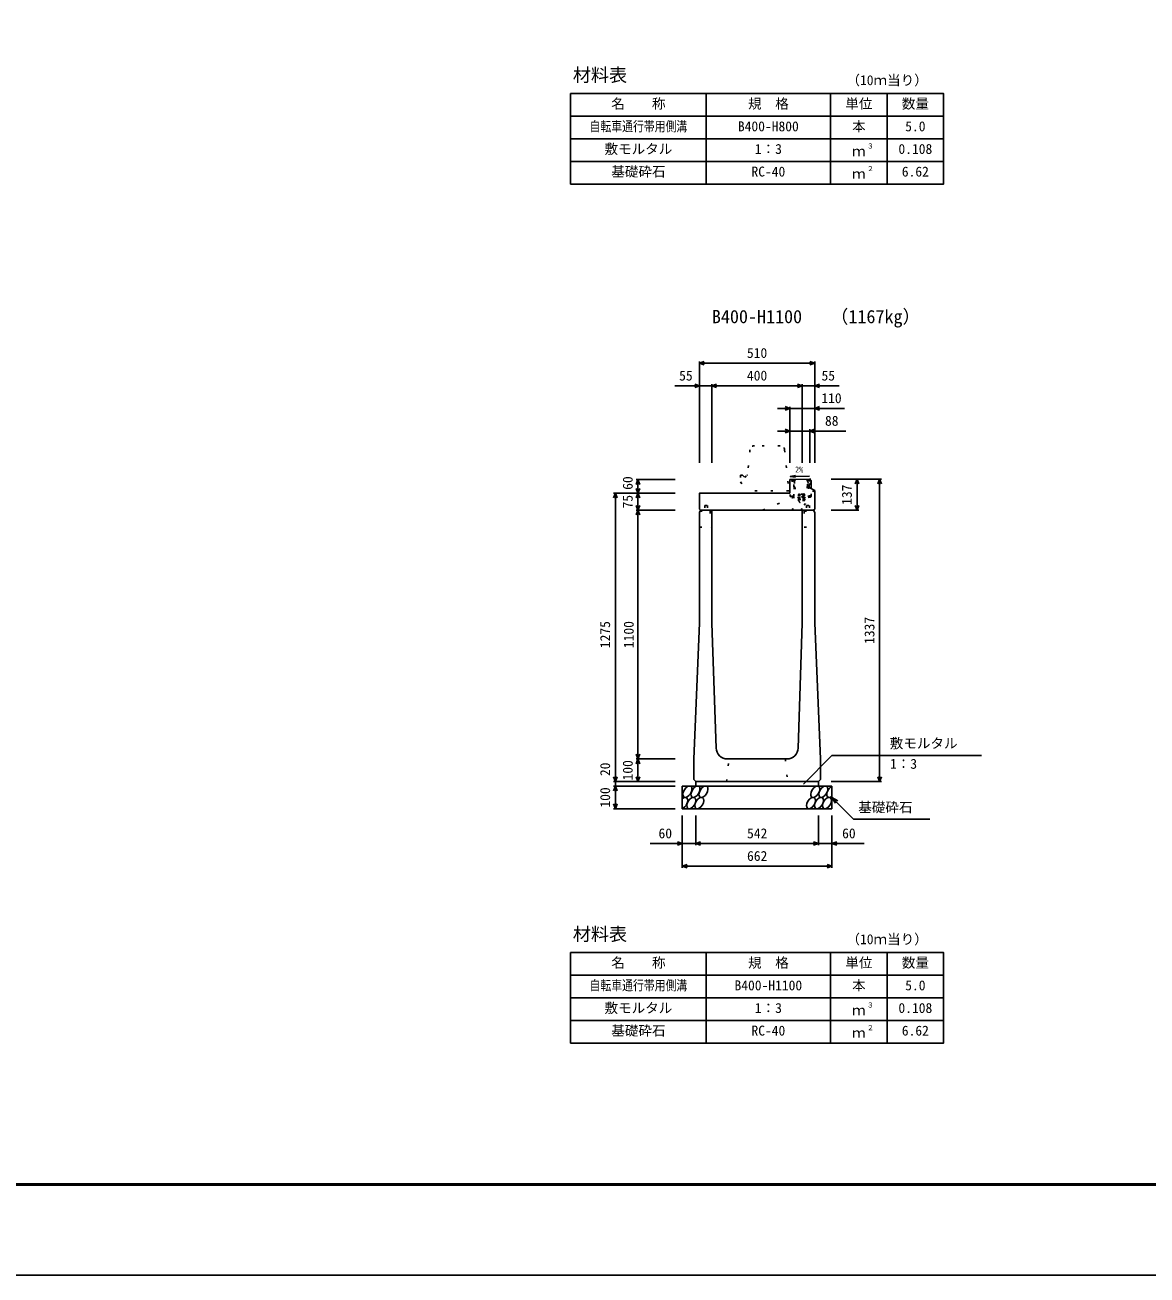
# Model space of a CAD drawing. Units: millimetres, scale not verified. Extents: x -12600 to 12600, y -5940 to 5940.
# Drawn here: x 962 to 5924, y -5940 to -413 of the extents above; entities that cross this region are included whole.
import ezdxf
from ezdxf.enums import TextEntityAlignment as Align

# ---------------------------------------------------------------- set-up
doc = ezdxf.new("R2010")
doc.units = ezdxf.units.MM
doc.header["$LTSCALE"] = 40
doc.linetypes.add('DOTTED', pattern=[1.75, 0.25, -1.5])
for name, color, linetype, lineweight in [('0-0_DIM', 7, 'Continuous', 25), ('0-1_Defpoints', 5, 'Continuous', 25), ('0-2_HATCH', 6, 'Continuous', 25), ('0-3_HYO', 3, 'Continuous', 25), ('0-4_HYO2', 4, 'Continuous', 25), ('0-5_OUTLINE', 3, 'Continuous', 25), ('0-6_OUTLINE2', 4, 'DOTTED', 25), ('0-7_TXT', 7, 'Continuous', 25), ('0-8_WAKU', 3, 'Continuous', 25)]:
    doc.layers.add(name, color=color, linetype=linetype, lineweight=lineweight)
doc.styles.add('ＭＳ ゴシック', font='')
doc.styles.get('ＭＳ ゴシック').set_extended_font_data('MS Gothic')

msp = doc.modelspace()

# ---------------------------------------------------------------- linework, layer by layer
at = {"layer": '0-0_DIM'}
for p, q in [((3945, -1901.04), (3945, -2348.54)), ((4455, -1908.54), (3945, -1908.54)), ((4455, -1901.04), (4455, -2348.54)), ((3836.62, -2008.54), (3945, -2008.54)), ((4000, -2008.54), (3945, -2008.54)), ((4000, -2001.04), (4000, -2348.54)), ((4000, -2008.54), (4400, -2008.54)), ((4400, -2001.04), (4400, -2348.54)), ((4400, -2008.54), (4455, -2008.54)), ((4563.38, -2008.54), (4455, -2008.54)), ((4290, -2108.54), (4345, -2108.54)), ((4345, -2101.04), (4345, -2348.54)), ((4345, -2108.54), (4455, -2108.54)), ((4586.52, -2108.54), (4455, -2108.54)), ((4345, -2208.54), (4290, -2208.54)), ((4345, -2208.54), (4433, -2208.54)), ((4433, -2201.04), (4433, -2348.54)), ((4591.78, -2208.54), (4433, -2208.54)), ((3665.5, -2423.54), (3838, -2423.54)), ((3673, -2423.54), (3673, -2483.54)), ((4749.5, -2421.54), (4527, -2421.54)), ((4642, -2421.54), (4642, -2558.54)), ((4742, -2421.54), (4742, -3758.54)), ((3565.5, -2483.54), (3838, -2483.54)), ((3573, -2483.54), (3573, -3758.54)), ((3673, -2558.54), (3673, -2483.54)), ((3665.5, -2558.54), (3838, -2558.54)), ((3673, -2558.54), (3673, -3658.54)), ((4649.5, -2558.54), (4527, -2558.54)), ((4404.77, -3769.35), (4531, -3643.11)), ((4531, -3643.11), (5192.46, -3643.11)), ((3665.5, -3658.54), (3838, -3658.54)), ((3673, -3658.54), (3673, -3758.54)), ((3565.5, -3758.54), (3838, -3758.54)), ((3565.5, -3778.54), (3838, -3778.54)), ((3573, -3758.54), (3573, -3778.54)), ((3573, -3778.54), (3573, -3878.54)), ((4749.5, -3758.54), (4527, -3758.54)), ((4531, -3828.54), (4626.76, -3924.29)), ((4531, -3828.54), (4556.98, -3843.54)), ((4531, -3828.54), (4546, -3854.52)), ((3565.5, -3878.54), (3838, -3878.54)), ((3869, -4139.9), (3869, -3908.54)), ((3929, -4039.9), (3929, -3908.54)), ((4471, -4039.9), (4471, -3908.54)), ((4531, -4139.9), (4531, -3908.54)), ((4626.76, -3924.29), (4964.31, -3924.29)), ((3869, -4032.4), (3727.21, -4032.4)), ((3869, -4032.4), (3929, -4032.4)), ((3929, -4032.4), (4471, -4032.4)), ((4531, -4032.4), (4471, -4032.4)), ((4531, -4032.4), (4672.79, -4032.4)), ((3869, -4132.4), (4531, -4132.4))]:
    msp.add_line(p, q, dxfattribs=at)
for points in [[(3966.14, -1916.23), (3945, -1908.54), (3966.14, -1900.84)], [(4433.86, -1900.84), (4455, -1908.54), (4433.86, -1916.23)], [(3923.86, -2000.84), (3945, -2008.54), (3923.86, -2016.23)], [(4021.14, -2016.23), (4000, -2008.54), (4021.14, -2000.84)], [(4378.86, -2000.84), (4400, -2008.54), (4378.86, -2016.23)], [(4476.14, -2000.84), (4455, -2008.54), (4476.14, -2016.23)], [(4323.86, -2100.84), (4345, -2108.54), (4323.86, -2116.23)], [(4476.14, -2100.84), (4455, -2108.54), (4476.14, -2116.23)], [(4323.86, -2200.84), (4345, -2208.54), (4323.86, -2216.23)], [(4454.14, -2200.84), (4433, -2208.54), (4454.14, -2216.23)], [(3665.3, -2444.68), (3673, -2423.54), (3680.7, -2444.68)], [(4634.3, -2442.68), (4642, -2421.54), (4649.7, -2442.68)], [(4734.3, -2442.68), (4742, -2421.54), (4749.7, -2442.68)], [(3580.7, -2504.68), (3573, -2483.54), (3565.3, -2504.68)], [(3680.7, -2462.39), (3673, -2483.54), (3665.3, -2462.39)], [(3665.3, -2504.68), (3673, -2483.54), (3680.7, -2504.68)], [(3665.3, -2537.39), (3673, -2558.54), (3680.7, -2537.39)], [(4634.3, -2537.39), (4642, -2558.54), (4649.7, -2537.39)], [(3665.3, -2579.68), (3673, -2558.54), (3680.7, -2579.68)], [(3680.7, -3637.39), (3673, -3658.54), (3665.3, -3637.39)], [(3665.3, -3679.68), (3673, -3658.54), (3680.7, -3679.68)], [(3580.7, -3737.39), (3573, -3758.54), (3565.3, -3737.39)], [(3680.7, -3737.39), (3673, -3758.54), (3665.3, -3737.39)], [(4734.3, -3737.39), (4742, -3758.54), (4749.7, -3737.39)], [(3580.7, -3799.68), (3573, -3778.54), (3565.3, -3799.68)], [(3580.7, -3857.39), (3573, -3878.54), (3565.3, -3857.39)], [(3847.86, -4024.71), (3869, -4032.4), (3847.86, -4040.1)], [(3950.14, -4040.1), (3929, -4032.4), (3950.14, -4024.71)], [(4449.86, -4024.71), (4471, -4032.4), (4449.86, -4040.1)], [(4552.14, -4024.71), (4531, -4032.4), (4552.14, -4040.1)], [(3890.14, -4140.1), (3869, -4132.4), (3890.14, -4124.71)], [(4509.86, -4124.71), (4531, -4132.4), (4509.86, -4140.1)]]:
    msp.add_lwpolyline(points, dxfattribs=at)
at = {"layer": '0-1_Defpoints'}
msp.add_lwpolyline([(-4200, -5940), (12600, -5940), (12600, 5940), (-4200, 5940)], close=True, dxfattribs=at)
at = {"layer": '0-2_HATCH', "linetype": 'DOTTED'}
for p, q in [((4433.93, -2501.72), (4432.28, -2421.74)), ((4362.32, -2497.19), (4361.46, -2455.2)), ((4361.6, -2462.2), (4426.59, -2460.86)), ((4406.74, -2486.9), (4385.5, -2487.34)), ((4408.87, -2488.39), (4406.74, -2486.9)), ((4426.44, -2453.86), (4427.31, -2495.85)), ((4439.82, -2496.6), (4439.14, -2463.35)), ((4355.84, -2498.32), (4346.84, -2498.51)), ((4433.8, -2495.72), (4355.82, -2497.32)), ((4379.94, -2502.83), (4412.93, -2502.15)), ((4382.87, -2516.77), (4382.61, -2504.27)), ((4410.58, -2516.2), (4382.87, -2516.77)), ((4385.5, -2487.34), (4383.04, -2489.26)), ((4383.19, -2496.76), (4383.04, -2489.26)), ((4409.43, -2496.22), (4383.19, -2496.76)), ((4383.43, -2488.91), (4385.5, -2487.34)), ((4389.44, -2496.63), (4389.28, -2489.13)), ((4389.54, -2504.13), (4389.8, -2516.63)), ((4403.19, -2496.35), (4403.03, -2488.85)), ((4403.39, -2503.85), (4403.65, -2516.34)), ((4409.43, -2496.22), (4409.28, -2488.72)), ((4410.32, -2503.7), (4410.58, -2516.2)), ((4412.93, -2502.15), (4412.96, -2503.65)), ((4433.82, -2496.72), (4439.82, -2496.6))]:
    msp.add_line(p, q, dxfattribs=at)
at = {"layer": '0-2_HATCH'}
msp.add_line((4438.6, -2436.98), (4439.14, -2463.35), dxfattribs=at)
at = {"layer": '0-2_HATCH', "linetype": 'DOTTED'}
for points in [[(4346.84, -2498.51), (4345.3, -2423.52), (4354.3, -2423.34)], [(4354.3, -2423.34), (4355.94, -2503.32), (4433.93, -2501.72)], [(4361.46, -2455.2), (4362.46, -2455.18), (4361.96, -2431.18), (4360.96, -2431.2), (4360.82, -2424.21), (4425.8, -2422.87)], [(4365.82, -2424.1), (4365.96, -2431.1), (4364.96, -2431.12), (4365.45, -2455.12), (4366.45, -2455.1), (4366.6, -2462.09)], [(4421.59, -2460.96), (4421.44, -2453.96), (4422.44, -2453.94), (4421.95, -2429.95), (4420.95, -2429.97), (4420.81, -2422.97)], [(4425.8, -2422.87), (4425.95, -2429.87), (4424.95, -2429.89), (4425.44, -2453.88), (4426.44, -2453.86)], [(4438.6, -2436.98), (4438.28, -2421.61), (4432.28, -2421.74)], [(4412.96, -2503.65), (4379.97, -2504.33), (4379.94, -2502.83)]]:
    msp.add_lwpolyline(points, dxfattribs=at)
for centre, radius, start, end in [((4386.23, -2492.48), 4.53, 47.57461, 134.78335), ((4396.72, -2516.49), 11, 181.1783, 1.1783), ((4396.53, -2507.27), 19.53, 70.56972, 111.78823), ((4406.22, -2492.07), 4.53, 47.57461, 134.78335)]:
    msp.add_arc(centre, radius, start, end, dxfattribs=at)
at = {"layer": '0-2_HATCH'}
for centre in [(3891.89, -3803.54), (3927.37, -3803.54), (3962.84, -3803.54), (4457.05, -3803.54), (4492.52, -3803.54), (3908.77, -3853.54), (3944.25, -3853.54), (4438.45, -3853.54), (4473.93, -3853.54), (4509.41, -3853.54)]:
    msp.add_ellipse(centre, major_axis=(14.54, 23.54), ratio=0.5792, dxfattribs=at)
for centre, start_param, end_param in [((4528, -3803.54), 0.6666252, 4.1103269), ((3873.3, -3853.54), 3.7419964, 7.318141)]:
    msp.add_ellipse(centre, major_axis=(14.54, 23.54), ratio=0.5792, start_param=start_param, end_param=end_param, dxfattribs=at)
at = {"layer": '0-3_HYO'}
for p, q in [((3975, -716.64), (3975, -1116.64)), ((4525, -716.64), (4525, -1116.64)), ((4775, -716.64), (4775, -1116.64)), ((3375, -816.64), (5025, -816.64)), ((3975, -4514.63), (3975, -4914.63)), ((4525, -4514.63), (4525, -4914.63)), ((4775, -4514.63), (4775, -4914.63)), ((3375, -4614.63), (5025, -4614.63))]:
    msp.add_line(p, q, dxfattribs=at)
for points in [[(3375, -1116.64), (5025, -1116.64), (5025, -716.64), (3375, -716.64)], [(3375, -4914.63), (5025, -4914.63), (5025, -4514.63), (3375, -4514.63)]]:
    msp.add_lwpolyline(points, close=True, dxfattribs=at)
at = {"layer": '0-4_HYO2'}
for p, q in [((3375, -916.64), (5025, -916.64)), ((3375, -1016.64), (5025, -1016.64)), ((3375, -4714.63), (5025, -4714.63)), ((3375, -4814.63), (5025, -4814.63))]:
    msp.add_line(p, q, dxfattribs=at)
at = {"layer": '0-5_OUTLINE', "linetype": 'DOTTED'}
for p, q in [((4168.19, -2291.59), (4157, -2403.54)), ((4301.9, -2273.54), (4188.1, -2273.54)), ((4321.8, -2291.55), (4340, -2473.54)), ((4127, -2403.54), (4127, -2433.54)), ((4127, -2403.54), (4135, -2403.54)), ((4127, -2433.54), (4150, -2473.54)), ((4340, -2473.54), (4150, -2473.54))]:
    msp.add_line(p, q, dxfattribs=at)
at = {"layer": '0-5_OUTLINE'}
for p, q in [((4345, -2423.54), (4433, -2421.72)), ((4345, -2483.54), (4345, -2423.54)), ((4433, -2421.72), (4439, -2427.6)), ((4439, -2427.6), (4439, -2436.53)), ((4455, -2471.6), (4430, -2458.6)), ((4455, -2471.6), (4455, -2553.54)), ((3950, -2558.54), (3945, -2553.54)), ((3945, -2568.54), (3950, -2558.54)), ((3945, -3058.54), (3945, -2568.54)), ((3950, -2558.54), (4450, -2558.54)), ((4000, -2558.54), (4000, -3058.54)), ((4400, -2558.54), (4400, -3058.54)), ((4450, -2558.54), (4455, -2553.54)), ((4455, -2568.54), (4450, -2558.54)), ((4455, -3058.54), (4455, -2568.54)), ((3945, -3058.54), (3920, -3658.54)), ((4000, -3058.54), (4018.39, -3610.2)), ((4400, -3058.54), (4381.61, -3610.2)), ((4455, -3058.54), (4480, -3658.54)), ((3920, -3749.54), (3920, -3658.54)), ((4068.36, -3658.54), (4331.64, -3658.54)), ((4480, -3749.54), (4480, -3658.54)), ((3929, -3758.54), (3920, -3749.54)), ((3869, -3778.54), (4531, -3778.54)), ((3869, -3878.54), (3869, -3778.54)), ((3929, -3758.54), (3929, -3778.54)), ((4471, -3758.54), (4471, -3778.54)), ((4531, -3878.54), (4531, -3778.54)), ((3869, -3878.54), (4531, -3878.54))]:
    msp.add_line(p, q, dxfattribs=at)
at = {"layer": '0-5_OUTLINE', "linetype": 'DOTTED'}
msp.add_lwpolyline([(4135, -2403.54), (4145, -2413.54), (4155, -2403.54), (4157, -2403.54)], dxfattribs=at)
at = {"layer": '0-5_OUTLINE'}
for points in [[(3945, -2553.54), (3945, -2483.54), (4345, -2483.54)], [(4439, -2436.53), (4430, -2446.53), (4430, -2458.6)], [(3929, -3758.54), (4471, -3758.54), (4480, -3749.54)]]:
    msp.add_lwpolyline(points, dxfattribs=at)
at = {"layer": '0-5_OUTLINE', "linetype": 'DOTTED'}
for centre, start, end in [((4188.1, -2293.54), 90, 174.40835), ((4301.9, -2293.54), 4.08463, 90)]:
    msp.add_arc(centre, 20, start, end, dxfattribs=at)
at = {"layer": '0-5_OUTLINE'}
for centre, start, end in [((4068.36, -3608.54), 181.90915, 270), ((4331.64, -3608.54), 270, 358.09085)]:
    msp.add_arc(centre, 50, start, end, dxfattribs=at)
at = {"layer": '0-6_OUTLINE2'}
for p, q in [((4353.79, -2558.54), (4430, -2458.6)), ((4451.33, -2469.69), (4394.19, -2558.54)), ((3969, -2538.04), (3981, -2538.04)), ((3969, -2538.04), (3969, -2563.04)), ((3981, -2538.04), (3981, -2563.04)), ((4224.57, -2558.54), (4355.94, -2503.32)), ((4392.8, -2558.54), (4439.81, -2496.6)), ((4419, -2538.04), (4431, -2538.04)), ((4419, -2538.04), (4419, -2563.04)), ((4431, -2538.04), (4431, -2563.04)), ((3947.75, -2563.04), (3992, -2563.04)), ((3992, -2563.04), (3992, -2633.54)), ((4408, -2563.04), (4408, -2633.54)), ((4408, -2563.04), (4452.25, -2563.04)), ((3945, -2633.54), (3992, -2633.54)), ((4408, -2633.54), (4455, -2633.54)), ((4065, -3758.54), (4075, -3658.54)), ((4325, -3658.54), (4335, -3758.54))]:
    msp.add_line(p, q, dxfattribs=at)
at = {"layer": '0-7_TXT'}
msp.add_line((4346.72, -2409.6), (4370.44, -2413.28), dxfattribs=at)
msp.add_lwpolyline([(4431.28, -2407.86), (4346.72, -2409.6), (4370.26, -2404.95)], dxfattribs=at)
at = {"layer": '0-8_WAKU', "lineweight": 50}
msp.add_lwpolyline([(-3800, -5540), (12200, -5540), (12200, 5540), (-3800, 5540)], close=True, dxfattribs=at)

# ---------------------------------------------------------------- texts
at = {"layer": '0-0_DIM', "style": 'ＭＳ ゴシック'}
for s, p in [('510', (4155, -1898.54)), ('55', (3855.16, -1998.54)), ('400', (4155, -1998.54)), ('55', (4484.84, -1998.54)), ('110', (4484.02, -2098.54)), ('88', (4500.19, -2198.54)), ('敷モルタル', (4786.6, -3624.38)), ('1：3', (4787.6, -3715.07)), ('基礎砕石', (4647.32, -3907.12)), ('60', (3764, -4022.4)), ('542', (4155.53, -4022.4)), ('60', (4576, -4022.4)), ('662', (4155.53, -4122.4))]:
    msp.add_text(s, height=43.99, dxfattribs=at).set_placement(p, align=Align.BOTTOM_LEFT)
for s, p in [('60', (3663, -2468.54)), ('137', (4632, -2535.04)), ('75', (3663, -2551.04)), ('1337', (4732, -3150.04)), ('1275', (3563, -3168.54)), ('1100', (3667.32, -3168.54)), ('20', (3563, -3734.22)), ('100', (3663, -3753.54)), ('100', (3563, -3873.54))]:
    msp.add_text(s, height=43.99, rotation=90, dxfattribs=at).set_placement(p, align=Align.BOTTOM_LEFT)
at = {"layer": '0-7_TXT', "style": 'ＭＳ ゴシック'}
for s, height, p in [('材料表', 58.65, (3385, -681.64)), ('（10ｍ当り）', 43.99, (4595, -692.64)), ('名\u3000\u3000称', 43.99, (3555, -796.64)), ('規\u3000格', 43.99, (4160, -796.64)), ('単位', 43.99, (4590, -796.64)), ('数量', 43.99, (4840, -796.64)), ('B400-H800', 43.99, (4115, -896.64)), ('本', 43.99, (4620, -896.64)), ('5.0', 43.99, (4855, -896.64)), ('敷モルタル', 43.99, (3525, -996.64)), ('３', 21.99, (4685.54, -966.27)), ('1：3', 43.99, (4190, -996.64)), ('ｍ', 43.99, (4620, -1006.64)), ('0.108', 43.99, (4825, -996.64)), ('基礎砕石', 43.99, (3555, -1096.64)), ('RC-40', 43.99, (4175, -1096.64)), ('２', 21.99, (4685.54, -1066.27)), ('6.62', 43.99, (4840, -1096.64)), ('ｍ', 43.99, (4620, -1106.64)), ('B400-H1100', 58.65, (4000, -1749.56)), ('（1167kg）', 58.65, (4523.7, -1749.56)), ('2%', 26.39, (4368.18, -2399.79)), ('材料表', 58.65, (3385, -4479.62)), ('（10ｍ当り）', 43.99, (4595, -4490.63)), ('名\u3000\u3000称', 43.99, (3555, -4594.63)), ('規\u3000格', 43.99, (4160, -4594.63)), ('単位', 43.99, (4590, -4594.63)), ('数量', 43.99, (4840, -4594.63)), ('B400-H1100', 43.99, (4100, -4694.63)), ('本', 43.99, (4620, -4694.63)), ('5.0', 43.99, (4855, -4694.63)), ('敷モルタル', 43.99, (3525, -4794.63)), ('1：3', 43.99, (4190, -4794.63)), ('３', 21.99, (4685.54, -4764.26)), ('0.108', 43.99, (4825, -4794.63)), ('ｍ', 43.99, (4620, -4804.63)), ('基礎砕石', 43.99, (3555, -4894.63)), ('RC-40', 43.99, (4175, -4894.63)), ('ｍ', 43.99, (4620, -4904.63)), ('２', 21.99, (4685.54, -4864.26)), ('6.62', 43.99, (4840, -4894.63))]:
    msp.add_text(s, height=height, dxfattribs=at).set_placement(p, align=Align.BOTTOM_LEFT)
at = {"layer": '0-7_TXT', "style": 'ＭＳ ゴシック', "width": 0.8}
for p in [(3459, -896.64), (3459, -4694.63)]:
    msp.add_text('自転車通行帯用側溝', height=43.99, dxfattribs=at).set_placement(p, align=Align.BOTTOM_LEFT)

doc.saveas('drawing.dxf')
